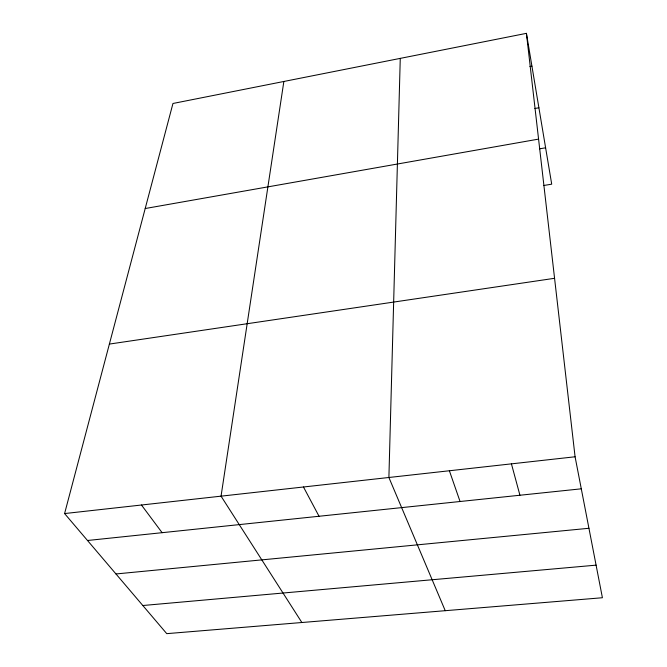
<?xml version="1.0" encoding="UTF-8"?>
<svg xmlns="http://www.w3.org/2000/svg" width="667" height="667" viewBox="0 0 667 667"><rect width="100%" height="100%" fill="white"/><g stroke="black" fill="none" stroke-linecap="round" stroke-linejoin="round"><path stroke-width="1" d="M400.267 58.379L388.894 477.489L445.239 610.697M283.859 81.474L221.052 496.165L301.876 622.511M526.421 33.35L575.079 456.778L602.409 597.74L166.75 633.65L64.591 513.565L172.961 103.477L526.421 33.35L551.709 184.167L543.497 185.534M529.89 66.575L531.933 66.183M534.859 108.504L538.903 107.771M145.198 208.529L538.577 139.111M539.586 148.841L545.606 147.791M109.38 344.08L554.577 278.297M64.591 513.565L575.079 456.778M87.502 540.495L581.291 488.819M115.975 573.962L588.944 528.281M142.813 605.519L596.09 565.149M141.471 505.019L162.114 532.691M303.468 486.993L319.043 516.266M449.383 470.76L460.063 501.509M511.431 463.865L519.935 495.239"/></g></svg>
